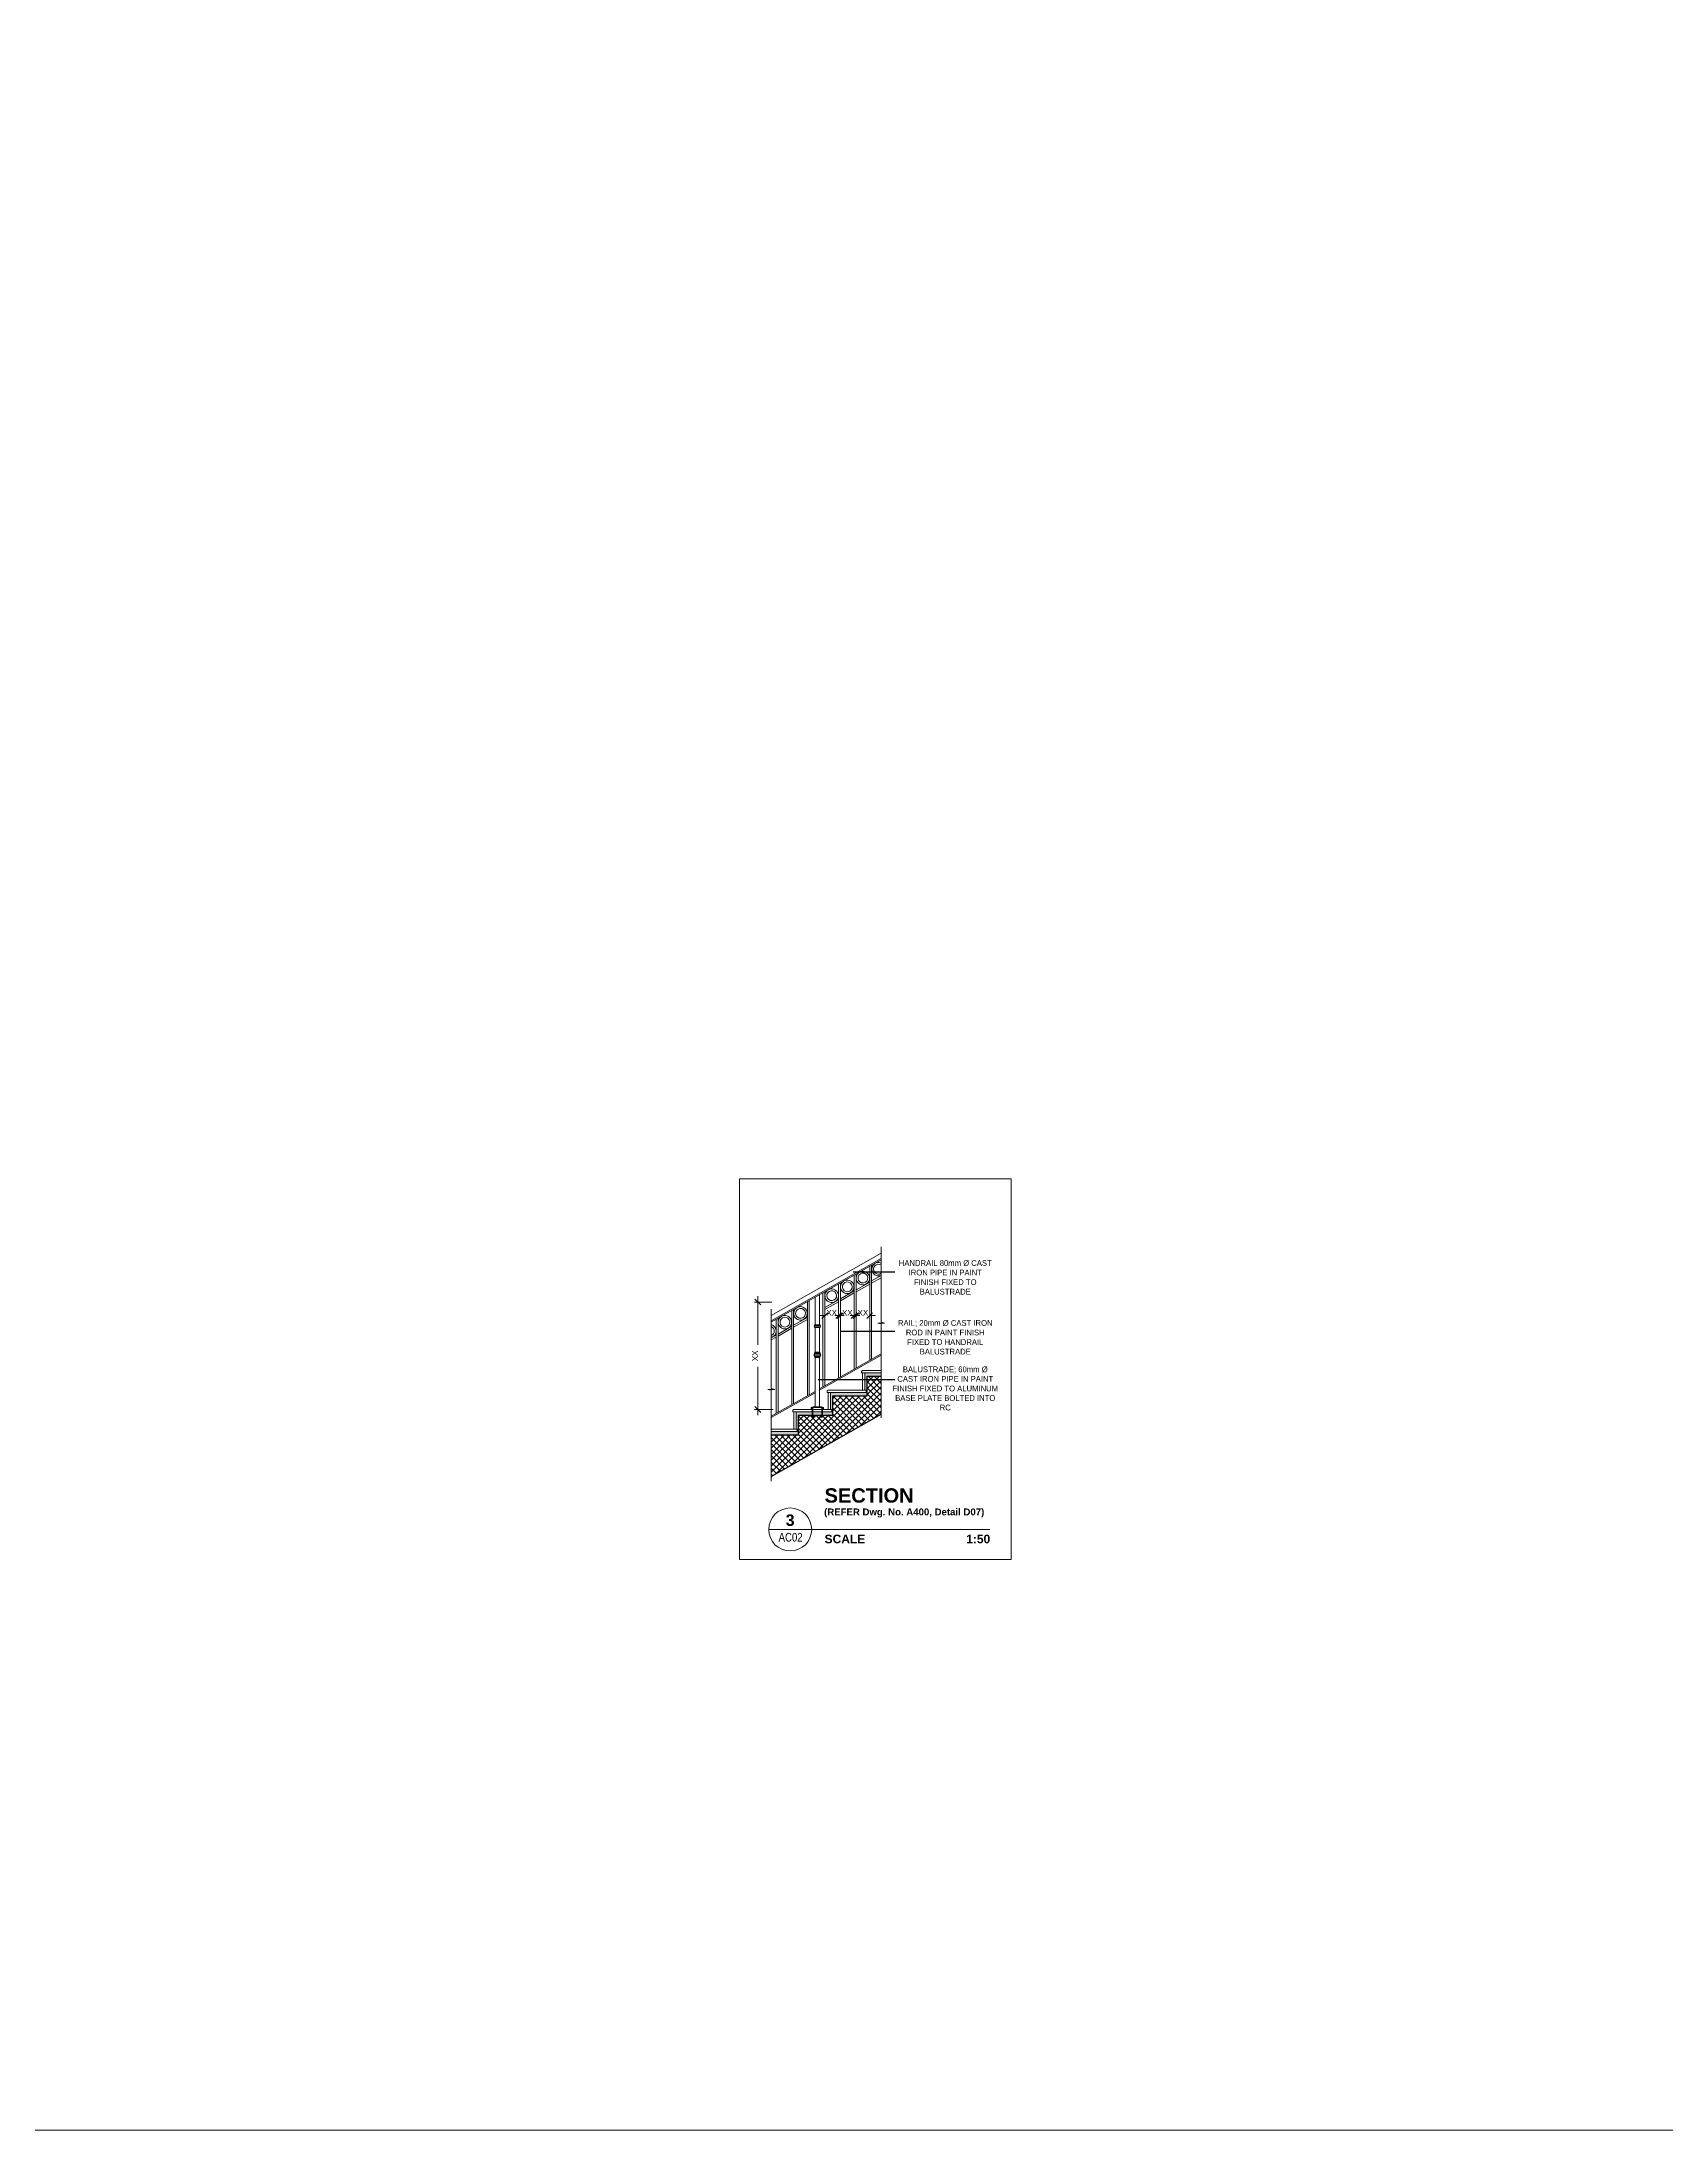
# Model space of a CAD drawing. Header units: millimetres. Extents: x -9083 to 924194, y -232449 to 321637.
# Drawn here: x 131777 to 145942, y -232449 to -214236 of the extents above; entities that cross this region are included whole.
import ezdxf
from ezdxf.enums import TextEntityAlignment as Align

# ---------------------------------------------------------------- set-up
doc = ezdxf.new("R2010")
doc.units = ezdxf.units.MM
doc.header["$LTSCALE"] = 400
doc.header["$MEASUREMENT"] = 0
doc.header["$PDMODE"] = 3
doc.layers.get('0').update_dxf_attribs({"lineweight": 0, "true_color": 0xff1414})
doc.layers.get('Defpoints').update_dxf_attribs({"color": 8, "lineweight": 5})
for name, color, linetype, lineweight in [('ELEVATIONS DIMENSION', 17, 'Continuous', 9), ('FINISH', 3, 'Continuous', 9), ('GENERAL TEXT', 4, 'Continuous', 5), ('HANDRAIL', 31, 'Continuous', 5), ('HATCH', 15, 'Continuous', 0), ('MARKER', 8, 'Continuous', 5), ('REFER TILTLE 100', 7, 'Continuous', 5), ('TEXT DRAWING TITLE', 7, 'Continuous', 5), ('WALL PROPOSED', 255, 'Continuous', 30)]:
    doc.layers.add(name, color=color, linetype=linetype, lineweight=lineweight)
doc.styles.add('arial', font='arial.ttf', dxfattribs={"width": 0.8, "height": 2.2})
doc.styles.add('ARIAL-TITLE', font='arialbd.ttf')
doc.styles.add('asif', font='arial.ttf')
doc.styles.add('DIMTEXT', font='romans.shx', dxfattribs={"width": 0.8})
doc.styles.get("Standard").update_dxf_attribs({"font": 'GOTHIC.TTF', "height": 220})
doc.dimstyles.new('DETAILS DIMENSION', dxfattribs={"dimtxt": 100, "dimasz": 150, "dimexe": 75, "dimexo": 200, "dimgap": 50, "dimtad": 0, "dimdec": 0, "dimlfac": 0.1, "dimzin": 0, "dimdsep": 46, "dimtxsty": 'asif', "dimblk": 'OBLIQUE', "dimcen": 200, "dimdle": 50, "dimclrd": 181, "dimclre": 146, "dimclrt": 1, "dimadec": 0, "dimazin": 0, "dimtfac": 0.5, "dimtdec": 0, "dimtix": 1, "dimtofl": 0, "dimtmove": 2, "dimatfit": 2, "dimfxl": 100, "dimtvp": 0.5, "dimtolj": 1, "dimtzin": 0, "dimlwd": -1, "dimlwe": -1, "dimarcsym": 0})
doc.dimstyles.new('DIM-5', dxfattribs={"dimscale": 50, "dimtxt": 0.2, "dimasz": 0.1, "dimexe": 0.05, "dimexo": 0.06, "dimgap": 0.05, "dimtad": 1, "dimdec": 0, "dimzin": 12, "dimdsep": 46, "dimtxsty": 'DIMTEXT', "dimblk": 'ARCHTICK', "dimcen": 0.1, "dimdle": 0.05, "dimclrd": 256, "dimclre": 256, "dimclrt": 1, "dimadec": 4, "dimazin": 3, "dimtfac": 1, "dimtdec": 0, "dimtofl": 0, "dimtmove": 2, "dimatfit": 3, "dimfxl": 1, "dimtolj": 1, "dimtzin": 0, "dimarcsym": 0})

# ---------------------------------------------------------------- blocks, each defined once
blk = doc.blocks.new('A$C977231d2')
at = {"layer": 'Defpoints'}
blk.add_lwpolyline([(-120, 0), (-823, 0), (-823, 576), (-120, 576)], close=True, dxfattribs=at)
blk = doc.blocks.new('A-DETAIL-TITLE-100')
at = {"layer": 'TEXT DRAWING TITLE', "linetype": 'Continuous'}
blk.add_line((0, 0), (-1500, 0), dxfattribs=at)
blk.add_circle((-750, 0), 750, dxfattribs=at)
at = {"layer": 'TEXT DRAWING TITLE', "color": 7, "style": 'ARIAL-TITLE'}
blk.add_attdef('TITLE2_001', (435, 228), '', height=500, dxfattribs=at)
at = {"layer": 'TEXT DRAWING TITLE', "style": 'ARIAL-TITLE'}
for tag, p, height in [('TITLE1', (450, 937), 500), ('SCALE1', (450, -480), 300), ('SCALE2', (2479, -480), 300)]:
    blk.add_attdef(tag, p, '', height=height, dxfattribs=at)
at = {"layer": 'TEXT DRAWING TITLE', "linetype": 'Continuous', "style": 'ARIAL-TITLE'}
blk.add_attdef('DRWG-NO', text='', height=400, dxfattribs=at).set_placement((-751, 326), align=Align.MIDDLE)
at = {"layer": 'TEXT DRAWING TITLE', "linetype": 'Continuous', "style": 'arial', "width": 0.8}
blk.add_attdef('DRAWING-REF', text='', height=300, dxfattribs=at).set_placement((-735, -270), align=Align.MIDDLE)
blk = doc.blocks.new('_Oblique')
at = {"color": 0, "linetype": 'ByBlock', "lineweight": -2}
blk.add_line((-0.5, -0.5), (0.5, 0.5), dxfattribs=at)
blk = doc.blocks.new('*D128')
at = {"layer": 'Defpoints', "color": 0, "ltscale": 20, "transparency": 16777216}
for p in [(138344, -225227), (138021, -226164), (138355, -226164)]:
    blk.add_point(p, dxfattribs=at)
at = {"layer": 'ELEVATIONS DIMENSION', "color": 146, "ltscale": 20, "transparency": 16777216}
for p, q in [((138144, -225227), (137991, -225227)), ((138155, -226164), (137991, -226164))]:
    blk.add_line(p, q, dxfattribs=at)
at = {"layer": 'ELEVATIONS DIMENSION', "color": 181, "ltscale": 20, "transparency": 16777216}
for p, q in [((138021, -225177), (138021, -225600)), ((138021, -226214), (138021, -225792))]:
    blk.add_line(p, q, dxfattribs=at)
at = {"layer": 'ELEVATIONS DIMENSION', "color": 181, "ltscale": 20, "transparency": 16777216, "xscale": 50, "yscale": 50, "zscale": 50}
for p, rotation in [((138021, -225227), 90), ((138021, -226164), 270)]:
    blk.add_blockref('_Oblique', p, dxfattribs=dict(at, rotation=rotation))
at = {"layer": 'ELEVATIONS DIMENSION', "color": 1, "lineweight": 0, "ltscale": 20, "transparency": 16777216, "insert": (137996, -225696), "char_height": 50, "attachment_point": 5, "rotation": 90, "style": 'asif'}
blk.add_mtext('\\A1;XX', dxfattribs=at)
blk = doc.blocks.new('*D129')
at = {"layer": 'Defpoints', "color": 0, "ltscale": 20, "transparency": 16777216}
for p in [(138605, -225345), (138725, -225345), (138725, -225345)]:
    blk.add_point(p, dxfattribs=at)
at = {"layer": 'ELEVATIONS DIMENSION', "color": 146, "ltscale": 20, "transparency": 16777216}
for p, q in [((138605, -225145), (138605, -225315)), ((138725, -225145), (138725, -225315))]:
    blk.add_line(p, q, dxfattribs=at)
at = {"layer": 'ELEVATIONS DIMENSION', "color": 181, "ltscale": 20, "transparency": 16777216}
for p, q in [((138605, -225345), (138555, -225345)), ((138725, -225345), (138775, -225345))]:
    blk.add_line(p, q, dxfattribs=at)
at = {"layer": 'ELEVATIONS DIMENSION', "color": 181, "ltscale": 20, "transparency": 16777216, "xscale": 50, "yscale": 50, "zscale": 50}
blk.add_blockref('_Oblique', (138605, -225345), dxfattribs=at)
at = {"layer": 'ELEVATIONS DIMENSION', "color": 181, "ltscale": 20, "transparency": 16777216, "xscale": 50, "yscale": 50, "zscale": 50, "rotation": 180}
blk.add_blockref('_Oblique', (138725, -225345), dxfattribs=at)
at = {"layer": 'ELEVATIONS DIMENSION', "color": 1, "lineweight": 0, "ltscale": 20, "transparency": 16777216, "insert": (138665, -225320), "char_height": 50, "attachment_point": 5, "style": 'asif'}
blk.add_mtext('\\A1;XX', dxfattribs=at)
blk = doc.blocks.new('*D134')
at = {"layer": 'Defpoints', "color": 0, "ltscale": 20, "transparency": 16777216}
for p in [(138741, -225345), (138861, -225345), (138861, -225345)]:
    blk.add_point(p, dxfattribs=at)
at = {"layer": 'ELEVATIONS DIMENSION', "color": 146, "ltscale": 20, "transparency": 16777216}
for p, q in [((138741, -225145), (138741, -225315)), ((138861, -225145), (138861, -225315))]:
    blk.add_line(p, q, dxfattribs=at)
at = {"layer": 'ELEVATIONS DIMENSION', "color": 181, "ltscale": 20, "transparency": 16777216}
for p, q in [((138741, -225345), (138691, -225345)), ((138861, -225345), (138911, -225345))]:
    blk.add_line(p, q, dxfattribs=at)
at = {"layer": 'ELEVATIONS DIMENSION', "color": 181, "ltscale": 20, "transparency": 16777216, "xscale": 50, "yscale": 50, "zscale": 50}
blk.add_blockref('_Oblique', (138741, -225345), dxfattribs=at)
at = {"layer": 'ELEVATIONS DIMENSION', "color": 181, "ltscale": 20, "transparency": 16777216, "xscale": 50, "yscale": 50, "zscale": 50, "rotation": 180}
blk.add_blockref('_Oblique', (138861, -225345), dxfattribs=at)
at = {"layer": 'ELEVATIONS DIMENSION', "color": 1, "lineweight": 0, "ltscale": 20, "transparency": 16777216, "insert": (138801, -225320), "char_height": 50, "attachment_point": 5, "style": 'asif'}
blk.add_mtext('\\A1;XX', dxfattribs=at)
blk = doc.blocks.new('*D135')
at = {"layer": 'Defpoints', "color": 0, "ltscale": 20, "transparency": 16777216}
for p in [(138877, -225345), (138997, -225345), (138997, -225345)]:
    blk.add_point(p, dxfattribs=at)
at = {"layer": 'ELEVATIONS DIMENSION', "color": 146, "ltscale": 20, "transparency": 16777216}
for p, q in [((138877, -225145), (138877, -225315)), ((138997, -225145), (138997, -225315))]:
    blk.add_line(p, q, dxfattribs=at)
at = {"layer": 'ELEVATIONS DIMENSION', "color": 181, "ltscale": 20, "transparency": 16777216}
for p, q in [((138877, -225345), (138827, -225345)), ((138997, -225345), (139047, -225345))]:
    blk.add_line(p, q, dxfattribs=at)
at = {"layer": 'ELEVATIONS DIMENSION', "color": 181, "ltscale": 20, "transparency": 16777216, "xscale": 50, "yscale": 50, "zscale": 50}
blk.add_blockref('_Oblique', (138877, -225345), dxfattribs=at)
at = {"layer": 'ELEVATIONS DIMENSION', "color": 181, "ltscale": 20, "transparency": 16777216, "xscale": 50, "yscale": 50, "zscale": 50, "rotation": 180}
blk.add_blockref('_Oblique', (138997, -225345), dxfattribs=at)
at = {"layer": 'ELEVATIONS DIMENSION', "color": 1, "lineweight": 0, "ltscale": 20, "transparency": 16777216, "insert": (138937, -225320), "char_height": 50, "attachment_point": 5, "style": 'asif'}
blk.add_mtext('\\A1;XX', dxfattribs=at)
blk = doc.blocks.new('_ArchTick')
at = {"color": 0, "linetype": 'ByBlock', "const_width": 0.15}
blk.add_lwpolyline([(-0.5, -0.5), (0.5, 0.5)], dxfattribs=at)

msp = doc.modelspace()

# ---------------------------------------------------------------- hatches: boundary and pattern name
at = {"layer": 'HATCH', "lineweight": 0}
h = msp.add_hatch(dxfattribs=at)
h.set_pattern_fill('AR-SAND', color=256, scale=12, style=0)
h.set_pattern_definition([(37.5, (-82301.714, -341297.774), (-0.7559203, 23.1218852), [0, -18.24, 0, -20.4, 0, -19.5]), (7.5, (-82301.714, -341297.774), (21.2373205, 33.8657528), [0, -9.84, 0, -16.44, 0, -6.3]), (327.5, (-82316.474, -341297.774), (37.3697023, 0.0679086), [0, -6, 0, -21.6, 0, -28.2]), (317.5, (-82316.474, -341297.774), (36.0735193, 10.5321068), [0, -3, 0, -14.16, 0, -16.2])])
h.paths.add_polyline_path([(138374.7075, -226214.35446), (138494.18919, -226214.35446), (138494.18919, -226184.35446), (138354.7075, -226184.35446), (138354.7075, -226334.35446), (138364.7075, -226334.35446), (138364.7075, -226354.35446), (138138.44152, -226354.35446), (138138.44152, -226384.35446), (138374.7075, -226384.35446)])
h.paths.add_polyline_path([(138539.7075, -226184.35446), (138499.18919, -226184.35446), (138499.18919, -226214.35446), (138539.7075, -226214.35446)])
h.paths.add_polyline_path([(138580.22581, -226184.35446), (138539.7075, -226184.35446), (138539.7075, -226214.35446), (138580.22581, -226214.35446)])
h.paths.add_polyline_path([(138674.7075, -226044.35446), (138974.7075, -226044.35446), (138974.7075, -225874.35446), (139096.48528, -225874.35446), (139096.48528, -225844.35446), (138954.7075, -225844.35446), (138954.7075, -225994.35446), (138964.7075, -225994.35446), (138964.7075, -226014.35446), (138654.7075, -226014.35446), (138654.7075, -226164.35446), (138664.7075, -226164.35446), (138664.7075, -226184.35446), (138585.22581, -226184.35446), (138585.22581, -226214.35446), (138674.7075, -226214.35446)])
h.paths.add_polyline_path([(138499.18919, -226184.35446), (138494.18919, -226184.35446), (138494.18919, -226214.35446), (138499.18919, -226214.35446)])
h.paths.add_polyline_path([(138585.22581, -226184.35446), (138580.22581, -226184.35446), (138580.22581, -226214.35446), (138585.22581, -226214.35446)])
h = msp.add_hatch(dxfattribs=at)
h.set_pattern_fill('ANSI37', color=256, scale=300)
h.set_pattern_definition([(45, (-82301.714, -341297.774), (-26.5165043, 26.5165043), []), (135, (-82301.714, -341297.774), (-26.5165043, -26.5165043), [])])
edge = h.paths.add_edge_path()
edge.add_line((139096.48528, -226205.22625), (139096.48528, -225874.35446))
edge.add_line((139096.48528, -225874.35446), (138974.7075, -225874.35446))
edge.add_line((138974.7075, -225874.35446), (138974.7075, -226044.35446))
edge.add_line((138974.7075, -226044.35446), (138674.7075, -226044.35446))
edge.add_line((138674.7075, -226044.35446), (138674.7075, -226214.35446))
edge.add_line((138674.7075, -226214.35446), (138585.22581, -226214.35446))
edge.add_line((138585.22581, -226214.35446), (138585.22581, -226227.35446))
edge.add_arc((138583.22581, -226227.35446), 2, -89.999998293, 0.000001054, ccw=False)
edge.add_arc((138583.22581, -226227.35446), 2, 270.000003416, 359.999999345)
edge.add_line((138585.22581, -226227.35446), (138585.22581, -226214.35446))
edge.add_line((138585.22581, -226214.35446), (138580.22581, -226214.35446))
edge.add_line((138580.22581, -226214.35446), (138580.22581, -226222.35446))
edge.add_arc((138578.22581, -226222.35446), 2, -89.999998291, 0.000001708, ccw=False)
edge.add_arc((138578.22581, -226222.35446), 2, 270.000003417, 360)
edge.add_line((138580.22581, -226222.35446), (138580.22581, -226214.35446))
edge.add_line((138580.22581, -226214.35446), (138499.18919, -226214.35446))
edge.add_line((138499.18919, -226214.35446), (138497.66245, -226214.35446))
edge.add_line((138497.66245, -226214.35446), (138494.18919, -226214.35446))
edge.add_line((138494.18919, -226214.35446), (138374.7075, -226214.35446))
edge.add_line((138374.7075, -226214.35446), (138374.7075, -226384.35446))
edge.add_line((138374.7075, -226384.35446), (138138.73551, -226384.35446))
edge.add_line((138138.73551, -226384.35446), (138138.44152, -226748.11771))
edge.add_line((138138.44152, -226748.11771), (139096.48528, -226205.22625))

# ---------------------------------------------------------------- linework, layer by layer
at = {"layer": 'Defpoints', "lineweight": 0}
msp.add_lwpolyline([(137859.78884, -224152.87546), (140229.56305, -224152.87546), (140229.56305, -227471.49097), (137859.78884, -227471.49097)], close=True, dxfattribs=at)
at = {"layer": 'FINISH', "lineweight": 0, "ltscale": 20}
for p, q in [((138924.7075, -225832.35446), (138932.7075, -225824.35446)), ((138924.7075, -225844.35446), (138924.7075, -225832.35446)), ((139096.48528, -225844.35446), (138924.7075, -225844.35446)), ((138932.7075, -225824.35446), (139096.48528, -225824.35446)), ((138934.7075, -225844.35446), (138934.7075, -225994.35446)), ((138954.7075, -225994.35446), (138954.7075, -225844.35446)), ((138624.7075, -226002.35446), (138632.7075, -225994.35446)), ((138624.7075, -226014.35446), (138624.7075, -226002.35446)), ((138964.7075, -226014.35446), (138624.7075, -226014.35446)), ((138632.7075, -225994.35446), (138964.7075, -225994.35446)), ((138634.7075, -226014.35446), (138634.7075, -226164.35446)), ((138654.7075, -226164.35446), (138654.7075, -226014.35446)), ((138964.7075, -225994.35446), (138964.7075, -226014.35446)), ((138324.7075, -226172.35446), (138332.7075, -226164.35446)), ((138324.7075, -226184.35446), (138324.7075, -226172.35446)), ((138664.7075, -226184.35446), (138324.7075, -226184.35446)), ((138332.7075, -226164.35446), (138664.7075, -226164.35446)), ((138334.7075, -226184.35446), (138334.7075, -226334.35446)), ((138354.7075, -226334.35446), (138354.7075, -226184.35446)), ((138664.7075, -226164.35446), (138664.7075, -226184.35446)), ((138138.44152, -226334.35446), (138364.7075, -226334.35446)), ((138364.7075, -226354.35446), (138138.44152, -226354.35446)), ((138364.7075, -226334.35446), (138364.7075, -226354.35446))]:
    msp.add_line(p, q, dxfattribs=at)
at = {"layer": 'HANDRAIL', "lineweight": 0}
for p, q in [((139096.48528, -224800.53631), (138138.44152, -225343.42778)), ((139096.48528, -224846.51215), (138138.44152, -225389.40362)), ((139096.48528, -224858.00611), (138138.44152, -225400.89757)), ((138996.96939, -224914.39845), (138996.96939, -225736.21657)), ((139012.96939, -224905.33178), (139012.96939, -225727.14991)), ((138724.96939, -225068.53178), (138724.96939, -225890.34991)), ((138740.96939, -225059.46512), (138740.96939, -225881.28324)), ((138860.96939, -224991.46512), (138860.96939, -225813.28324)), ((138876.96939, -224982.39845), (138876.96939, -225804.21657)), ((138996.96939, -225052.32597), (138876.96939, -225120.32597)), ((138996.96939, -225070.7163), (138876.96939, -225138.7163)), ((139096.48528, -224995.93363), (139012.96939, -225043.2593)), ((139096.48528, -225014.32397), (139012.96939, -225061.64964)), ((138316.96939, -225299.73178), (138316.96939, -226121.54991)), ((138332.96939, -225290.66512), (138332.96939, -226112.48324)), ((138452.96939, -225222.66512), (138452.96939, -226044.48324)), ((138468.96939, -225213.59845), (138468.96939, -226035.41657)), ((138519.7075, -225184.84686, 321.68194), (138519.7075, -225424.6449, 321.68194)), ((138559.7075, -225162.18019, 321.68194), (138559.7075, -225424.6449, 321.68194)), ((138588.96939, -225145.59845), (138588.96939, -225967.41657)), ((138604.96939, -225136.53178), (138604.96939, -225958.34991)), ((138724.96939, -225206.4593), (138604.96939, -225274.4593)), ((138724.96939, -225224.84964), (138604.96939, -225292.84964)), ((138860.96939, -225129.39263), (138740.96939, -225197.39263)), ((138860.96939, -225147.78297), (138740.96939, -225215.78297)), ((138180.96939, -225376.79845), (138180.96939, -226198.61657)), ((138196.96939, -225367.73178), (138196.96939, -226189.54991)), ((138316.96939, -225437.6593), (138196.96939, -225505.6593)), ((138316.96939, -225456.04964), (138196.96939, -225524.04964)), ((138452.96939, -225360.59263), (138332.96939, -225428.59263)), ((138452.96939, -225378.98297), (138332.96939, -225446.98297)), ((138516.7075, -225424.6449, 321.68194), (138562.7075, -225424.6449, 321.68194)), ((138516.7075, -225432.6449, 321.68194), (138562.7075, -225432.6449, 321.68194)), ((138516.7075, -225441.6449, 321.68194), (138562.7075, -225441.6449, 321.68194)), ((138516.7075, -225449.6449, 321.68194), (138562.7075, -225449.6449, 321.68194)), ((138519.7075, -225449.6449, 321.68194), (138519.7075, -225664.76902, 321.68194)), ((138559.7075, -225449.6449, 321.68194), (138559.7075, -225664.76902, 321.68194)), ((138180.96939, -225514.72597), (138138.44152, -225538.82509)), ((138180.96939, -225533.1163), (138138.44152, -225557.21543)), ((138516.7075, -225674.76902, 321.68194), (138509.7075, -225687.26902, 321.68194)), ((138509.7075, -225687.26902, 321.68194), (138516.7075, -225699.76902, 321.68194)), ((138509.7075, -225687.26902, 321.68194), (138569.7075, -225687.26902, 321.68194)), ((138516.2075, -225669.76902, 321.68194), (138563.2075, -225669.76902, 321.68194)), ((138516.2075, -225674.76902, 321.68194), (138563.2075, -225674.76902, 321.68194)), ((138516.2075, -225699.76902, 321.68194), (138563.2075, -225699.76902, 321.68194)), ((138516.2075, -225699.76902, 321.68194), (138563.2075, -225699.76902, 321.68194)), ((138516.2075, -225704.76902, 321.68194), (138563.2075, -225704.76902, 321.68194)), ((138516.7075, -225664.76902, 321.68194), (138516.7075, -225669.76902, 321.68194)), ((138516.7075, -225664.76902, 321.68194), (138562.7075, -225664.76902, 321.68194)), ((138516.7075, -225709.76902, 321.68194), (138516.7075, -225704.76902, 321.68194)), ((138516.7075, -225709.76902, 321.68194), (138562.7075, -225709.76902, 321.68194)), ((138519.7075, -225709.76902, 321.68194), (138519.7075, -226139.35446, 11.5509)), ((139096.48528, -225679.82424), (138559.7075, -225983.99831)), ((139096.48528, -225691.3182), (138559.7075, -225995.49227)), ((138559.7075, -225709.76902, 321.68194), (138559.7075, -226139.35446, 11.5509)), ((138562.7075, -225664.76902, 321.68194), (138562.7075, -225669.76902, 321.68194)), ((138562.7075, -225674.76902, 321.68194), (138569.7075, -225687.26902, 321.68194)), ((138569.7075, -225687.26902, 321.68194), (138562.7075, -225699.76902, 321.68194)), ((138562.7075, -225709.76902, 321.68194), (138562.7075, -225704.76902, 321.68194)), ((138519.7075, -226018.15894), (138138.18598, -226234.35446)), ((138519.7075, -226006.66498), (138138.44152, -226222.7157)), ((138484.7075, -226148.35446), (138484.7075, -226164.35446)), ((138484.7075, -226164.35446), (138488.7075, -226164.35446)), ((138485.7075, -226147.35446), (138500.9575, -226147.35446)), ((138488.7075, -226164.35446), (138539.7075, -226164.35446)), ((138593.7075, -226147.35446), (138500.9575, -226147.35446)), ((138501.9575, -226140.35446), (138501.9575, -226146.35446)), ((138519.2075, -226139.35446), (138502.9575, -226139.35446)), ((138519.2075, -226139.35446), (138560.2075, -226139.35446)), ((138590.7075, -226164.35446), (138539.7075, -226164.35446)), ((138560.2075, -226139.35446), (138576.45091, -226139.35446)), ((138577.45091, -226140.35446), (138577.45091, -226146.35446)), ((138594.7075, -226164.35446), (138590.7075, -226164.35446)), ((138594.7075, -226148.35446), (138594.7075, -226164.35446))]:
    msp.add_line(p, q, dxfattribs=at)
for points in [[(138491.18919, -226147.35446), (138491.18919, -226145.85446), (138492.18919, -226144.85446), (138501.18919, -226144.85446), (138502.18919, -226145.85446), (138502.18919, -226147.35446)], [(138588.22581, -226147.35446), (138588.22581, -226145.85446), (138587.22581, -226144.85446), (138578.22581, -226144.85446), (138577.22581, -226145.85446), (138577.22581, -226147.35446)]]:
    msp.add_lwpolyline(points, dxfattribs=at)
for points in [[(138499.18919, -226143.85446), (138499.18919, -226222.35446, 0.4142135624), (138501.18919, -226224.35446), (138517.45219, -226224.35446), (138517.45219, -226229.35446), (138496.18919, -226229.35446, -0.4142135624), (138494.18919, -226227.35446), (138494.18919, -226143.85446, -0.4142135624), (138495.18919, -226142.85446), (138498.18919, -226142.85446, -0.4142135624)], [(138580.22581, -226143.85446), (138580.22581, -226222.35446, -0.4142135624), (138578.22581, -226224.35446), (138561.96281, -226224.35446), (138561.96281, -226229.35446), (138583.22581, -226229.35446, 0.4142135624), (138585.22581, -226227.35446), (138585.22581, -226143.85446, 0.4142135624), (138584.22581, -226142.85446), (138581.22581, -226142.85446, 0.4142135624)]]:
    msp.add_lwpolyline(points, format="xyb", close=True, dxfattribs=at)
at = {"layer": 'HANDRAIL', "lineweight": 0, "extrusion": (0.103756, 0.058795, 0.992863)}
for centre, radius in [((-264267.76995, -9560.50211, 1148.35023), 59), ((-264267.76995, -9715.7044, 1166.9922), 59), ((-264267.76995, -9715.7044, 1166.9922), 43), ((-264267.76995, -9870.90668, 1185.63417), 59), ((-264267.76995, -9870.90668, 1185.63417), 43), ((-264267.76995, -9250.09755, 1111.06629), 59), ((-264267.76995, -9250.09755, 1111.06629), 43), ((-264267.76995, -9560.50211, 1148.35023), 43), ((-264267.76995, -9094.89527, 1092.42433), 59), ((-264267.76995, -9094.89527, 1092.42433), 43)]:
    msp.add_circle(centre, radius, dxfattribs=at)
for centre, radius, start, end in [((-264267.76995, -10026.10896, 1204.27613), 59, 306.660600219, 173.909155297), ((-264267.76995, -10026.10896, 1204.27613), 43, 296.928235282, 183.641520235), ((-264267.76995, -8939.69299, 1073.78236), 59, 167.607081354, 312.962674163), ((-264267.76995, -8939.69299, 1073.78236), 43, 174.397630489, 306.172125027)]:
    msp.add_arc(centre, radius, start, end, dxfattribs=at)
at = {"layer": 'HANDRAIL', "lineweight": 0}
for centre, radius, start, end in [((138517.23875, -225437.1449, 321.68194), 4.53125, 96.732921329, 263.267078671), ((138519.7075, -225428.6449, 321.68194), 5, 126.869897644, 233.130102356), ((138519.7075, -225445.6449, 321.68194), 5, 126.869897644, 233.130102356), ((138559.7075, -225428.6449, 321.68194), 5, 306.869897644, 53.130102356), ((138562.17625, -225437.1449, 321.68194), 4.53125, 276.732921329, 83.267078671), ((138559.7075, -225445.6449, 321.68194), 5, 306.869897644, 53.130102356), ((138516.2075, -225672.26902, 321.68194), 2.5, 90, 270), ((138516.2075, -225702.26902, 321.68194), 2.5, 90, 270), ((138563.2075, -225672.26902, 321.68194), 2.5, 270, 90), ((138563.2075, -225702.26902, 321.68194), 2.5, 270, 90), ((138485.7075, -226148.35446), 1, 90, 180), ((138500.9575, -226146.35446), 1, 270, 0), ((138502.9575, -226140.35446), 1, 90, 180), ((138576.45091, -226140.35446), 1, 0, 90), ((138578.45091, -226146.35446), 1, 180, 270), ((138593.7075, -226148.35446), 1, 0, 90)]:
    msp.add_arc(centre, radius, start, end, dxfattribs=at)
at = {"layer": 'HATCH', "lineweight": 0}
for points in [[(138138.44152, -226354.35446), (138364.7075, -226354.35446), (138364.7075, -226334.35446), (138354.7075, -226334.35446), (138354.7075, -226184.35446), (138664.7075, -226184.35446), (138664.7075, -226164.35446), (138654.7075, -226164.35446), (138654.7075, -226014.35446), (138964.7075, -226014.35446), (138964.7075, -225994.35446), (138954.7075, -225994.35446), (138954.7075, -225844.35446), (139096.48528, -225844.35446)], [(139096.48528, -225874.35446), (138974.7075, -225874.35446), (138974.7075, -226044.35446), (138674.7075, -226044.35446), (138674.7075, -226214.35446), (138374.7075, -226214.35446), (138374.7075, -226384.35446), (138138.44152, -226384.35446)]]:
    msp.add_lwpolyline(points, dxfattribs=at)
at = {"layer": 'MARKER', "lineweight": 0}
for points in [[(139096.48528, -226237.52466), (139096.48528, -225418.02896), (139066.48528, -225411.48847), (139126.48528, -225411.48847), (139096.48528, -225402.15721), (139096.48528, -224745.89625)], [(138138.44152, -226787.6708), (138138.44152, -225995.33979), (138108.44152, -225988.79931), (138168.44152, -225988.79931), (138138.44152, -225979.46804), (138138.44152, -225287.71664)]]:
    msp.add_lwpolyline(points, dxfattribs=at)
at = {"layer": 'TEXT DRAWING TITLE', "linetype": 'Continuous', "lineweight": 0}
msp.add_line((138490.33886, -227210.33844), (140042.49949, -227210.33844), dxfattribs=at)
at = {"layer": 'WALL PROPOSED'}
for p, q in [((138974.7075, -226044.35446), (138974.7075, -225874.35446)), ((138974.7075, -225874.35446), (139096.48528, -225874.35446)), ((138138.44152, -226748.11771), (139096.48528, -226205.22625)), ((138674.7075, -226214.35446), (138674.7075, -226044.35446)), ((138674.7075, -226044.35446), (138974.7075, -226044.35446)), ((138138.44152, -226384.35446), (138374.7075, -226384.35446)), ((138374.7075, -226384.35446), (138374.7075, -226214.35446)), ((138374.7075, -226214.35446), (138674.7075, -226214.35446))]:
    msp.add_line(p, q, dxfattribs=at)

# ---------------------------------------------------------------- block references
at = {"layer": 'Defpoints', "lineweight": 0, "xscale": 100, "yscale": 100, "zscale": 100}
msp.add_blockref('A$C977231d2', (179141.69457, -232449.41425), dxfattribs=at)
at = {"layer": 'TEXT DRAWING TITLE', "lineweight": 0}
ref = msp.add_blockref('A-DETAIL-TITLE-100', (138490.33886, -227210.33844), dxfattribs=dict(at, xscale=0.25, yscale=0.25, zscale=0.25))
ref.add_attrib('TITLE1', 'SECTION', (138602.83886, -226976.08844), dxfattribs={"layer": 'REFER TILTLE 100', "height": 125, "style": 'ARIAL-TITLE'})
ref.add_attrib('TITLE2_001', '(REFER Dwg. No. A400, Detail D07)', (138598.4596, -227087.11163), dxfattribs={"layer": 'REFER TILTLE 100', "color": 7, "height": 60, "style": 'ARIAL-TITLE'})
ref.add_attrib('DRWG-NO', '3', dxfattribs={"layer": 'REFER TILTLE 100', "linetype": 'Continuous', "height": 100, "style": 'ARIAL-TITLE'}).set_placement((138302.56355, -227128.96133), align=Align.MIDDLE)
ref.add_attrib('DRAWING-REF', 'AC02', dxfattribs={"layer": 'REFER TILTLE 100', "linetype": 'Continuous', "height": 75, "style": 'arial', "width": 0.8}).set_placement((138306.68919, -227277.80467), align=Align.MIDDLE)
ref.add_attrib('SCALE1', 'SCALE', (138602.83886, -227330.46244), dxfattribs={"layer": 'REFER TILTLE 100', "height": 75, "style": 'ARIAL-TITLE'})
ref.add_attrib('SCALE2', '                         1:50', (139110.08886, -227330.46244), dxfattribs={"layer": 'REFER TILTLE 100', "height": 75, "style": 'ARIAL-TITLE'})

# ---------------------------------------------------------------- texts
at = {"layer": 'GENERAL TEXT', "lineweight": 0, "char_height": 50, "attachment_point": 2}
for s, width, insert in [('{\\C5;HANDRAIL 80mm %%C CAST IRON PIPE IN PAINT FINISH FIXED TO BALUSTRADE}', 829.4427083, (139655.1529, -224861.49988)), ('{\\C5;RAIL; 20mm %%C CAST IRON ROD IN PAINT FINISH FIXED TO HANDRAIL BALUSTRADE}', 844.3400757, (139655.1529, -225384.18031)), ('{\\C5;BALUSTRADE; 60mm %%C CAST IRON PIPE IN PAINT FINISH FIXED TO ALUMINUM BASE PLATE BOLTED INTO RC}', 923.5542125, (139655.1529, -225788.77825))]:
    msp.add_mtext_dynamic_manual_height_columns(s, width=width, gutter_width=1, heights=[0], dxfattribs=dict(at, insert=insert))

# ---------------------------------------------------------------- dimensions: what is measured, and where the dimension line sits
at = {"layer": 'ELEVATIONS DIMENSION', "lineweight": 0, "ltscale": 20}
dim = msp.add_linear_dim(base=(138020.86719, -226164.35446), p1=(138343.7075, -225227.11039), p2=(138354.7075, -226164.35446), angle=90, text='XX', dimstyle='DETAILS DIMENSION', override={"dimtxt": 50, "dimasz": 50, "dimexe": 30}, dxfattribs=at)
dim.commit()
dim.dimension.update_dxf_attribs({"geometry": '*D128', "text_midpoint": (137995.86719, -225695.73243)})
for base, p1, p2, picture, middle in [((138724.96939, -225345.12109), (138604.96939, -225345.12109), (138724.96939, -225345.12109), '*D129', (138664.96939, -225320.12109)), ((138860.96939, -225345.12109), (138740.96939, -225345.12109), (138860.96939, -225345.12109), '*D134', (138800.96939, -225320.12109)), ((138996.96939, -225345.12109), (138876.96939, -225345.12109), (138996.96939, -225345.12109), '*D135', (138936.96939, -225320.12109))]:
    dim = msp.add_linear_dim(base=base, p1=p1, p2=p2, text='XX', dimstyle='DETAILS DIMENSION', override={"dimtxt": 50, "dimasz": 50, "dimexe": 30}, dxfattribs=at)
    dim.commit()
    dim.dimension.update_dxf_attribs({"geometry": picture, "text_midpoint": middle})

# ---------------------------------------------------------------- leaders
at = {"layer": 'GENERAL TEXT', "lineweight": 0}
for points in [[(138852.25033, -224963.11152), (139214.13494, -224963.11152)], [(138740.96939, -225481.35074), (139214.13494, -225481.35074)], [(138547.74916, -225900.99205), (139214.13494, -225900.99205)]]:
    msp.add_leader(points, dimstyle='DIM-5', override={"dimasz": 0.5}, dxfattribs=at)

doc.saveas('drawing.dxf')
